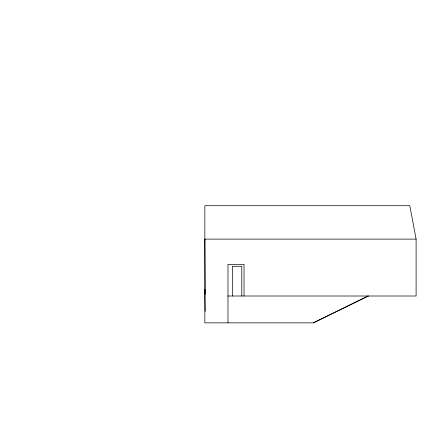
<?xml version="1.0" encoding="UTF-8"?>
<svg xmlns="http://www.w3.org/2000/svg" width="438" height="438" viewBox="0 0 438 438"><rect width="100%" height="100%" fill="white"/><g stroke="black" fill="none" stroke-linecap="round" stroke-linejoin="round"><path stroke-width="0.66" d="M227.694 296.006L416.1 296.006L416.1 239.11L409.793 205.707L204.853 205.707L204.853 322.855L313.373 322.855L367.887 296.006M313.373 322.855L368.577 296.006M416.1 239.11L204.853 239.11L205.203 294.259M204.853 239.871L205.165 239.871M204.853 289.2L205.203 311.413M244.026 296.006L244.026 264.382L227.984 264.382L227.984 322.855M241.781 296.006L241.781 266.288L232.343 266.288L232.343 296.006"/></g></svg>
